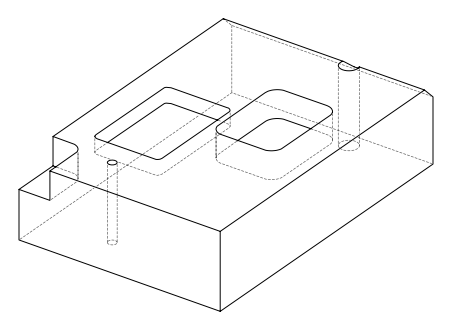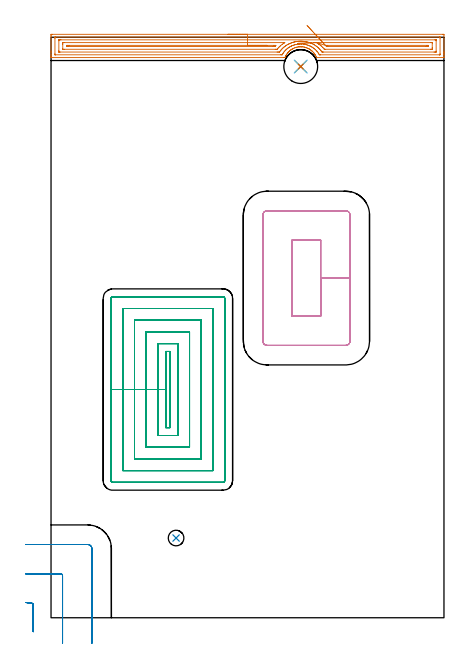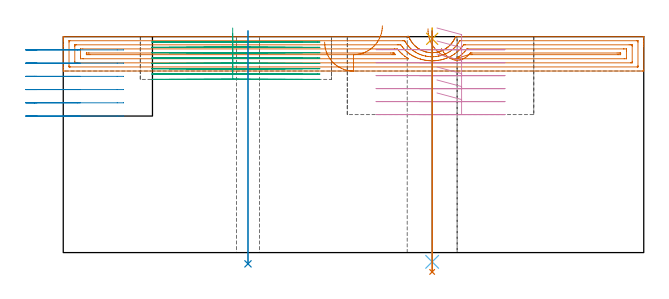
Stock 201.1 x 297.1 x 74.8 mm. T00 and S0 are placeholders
(PLAN: 8 operations, 7 tool changes, 35.5 min)
(1 AREA_MILL | FG_CHAMFER_SURFACE | UGT0205_001 | 8.16 min | 14240 mm3)
(2 MILL_CORNER_NOTCH_RECTANGULAR | CORNER_NOTCH_RECTANGULAR | UGT0201_136 | Follow Part, ap 5, ae 75% | 2.24 min | 39494 mm3)
(3 MILL_RECTANGULAR_POCKET | POCKET_RECTANGULAR_STRAIGHT | UGT0201_126 | Follow Part, ap 2, ae 75% | 19.22 min | 100629 mm3)
(4 MILL_RECTANGULAR_POCKET_1 | POCKET_RECTANGULAR_STRAIGHT_1 | UGT0201_136 | Follow Part, ap 5, ae 75% | 4.87 min | 151635 mm3)
(5 SPOT_DRILL | STEP1HOLE | NXT0321_9005460120000 | 0.03 min | 16 mm3)
(6 DRILL_THROUGH_HOLE_INTO_CENTER | STEP1HOLE | NXT0301_065 | 0.32 min | 5168 mm3)
(7 DRILL_TO_ENLARGE_THROUGH_HOLE | STEP1HOLE | UGT0301_244 | 0.34 min | 12239 mm3)
(8 DRILL_THROUGH_HOLE_FROM_SOLID_MATERIAL | STEP1HOLE_1 | UGT0301_475 | 0.32 min | 3730 mm3)
(TOOL UGT0205_001 | Chamfer Mill 20 x 3 x 45 deg. | D20 FL50 Z2)
(TOOL UGT0201_136 | Carbide End Mill 20.0 | D20 FL30 Z4)
(TOOL UGT0201_126 | Carbide End Mill 8.0 | D8 FL15 Z4)
(TOOL NXT0321_9005460120000 | NC Spot Drill, 142deg, 12mm, Carbide, Uncoated | D12 PA142 FL30 Z2)
(TOOL NXT0301_065 | Carbide Drill 9.4mm [860.1-0940-075A1-MM 2214] | D9.4 PA140 FL98 Z2)
(TOOL UGT0301_244 | Twist Drill 17.3 mm | D17.3 PA118 FL130 Z2)
(TOOL UGT0301_475 | Carbide Drill 8.0 mm | D8 PA118 FL75 Z2)
(OP 1 AREA_MILL)
G17 G21 G94 G90
T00 M6
G54
G17 G0 G90 X90.55 Y298.6 S1061 M3
G43 Z84.8 H0
Z72.9
G94 G1 X90.588 Z72.028 F250.
X90.702 Z71.164
X90.891 Z70.312
X91.153 Z69.48
X91.487 Z68.674
X91.89 Z67.9
X92.359 Z67.164
X92.89 Z66.472
X93.479 Z65.829
X94.122 Z65.24
X94.814 Z64.708
X95.55 Z64.24
X96.324 Z63.837
X97.13 Z63.503
X97.962 Z63.241
X98.814 Z63.052
X99.678 Z62.938
X100.55 Z62.9
X200.496
X200.793 Y298.597 Z62.902
X201.09 Y298.592 Z62.906
X201.1 Y298.29 Z63.208
Y289.974 Z71.52
Y289.398 Z72.099
Y289.082 Z72.414
Y288.506 Z72.99
Y288.19 Z73.305
Y287.124 Z74.376
X201.092 Y286.751 Z74.74
X201.09 Y286.702 Z74.788
X200.942 Y286.7 Z74.8
X135.892
X135.883 Y286.706 Z74.793
X135.869 Y286.718 Z74.781
X135.675 Y287.162 Z74.338
X135.463 Y287.602 Z73.897
X135.322 Y287.868 Z73.631
X135.131 Y288.181 Z73.318
X134.983 Y288.406 Z73.093
X134.929 Y288.489 Z73.01
X134.686 Y288.824 Z72.675
X134.57 Y288.973 Z72.527
X134.43 Y289.152 Z72.348
X134.334 Y289.265 Z72.234
X134.235 Y289.376 Z72.123
X133.892 Y289.728 Z71.771
X133.538 Y290.069 Z71.43
X133.426 Y290.167 Z71.332
X133.31 Y290.263 Z71.237
X132.896 Y290.569 Z70.927
X132.746 Y290.682 Z70.818
X132.647 Y290.756 Z70.744
X132.406 Y290.913 Z70.587
X132.334 Y290.959 Z70.54
X132.229 Y291.022 Z70.477
X132.015 Y291.15 Z70.35
X131.755 Y291.287 Z70.21
X131.312 Y291.496 Z70.003
X130.864 Y291.679 Z69.816
X130.697 Y291.739 Z69.76
X130.64 Y291.758 Z69.74
X130.444 Y291.824 Z69.671
X130.42 Y291.833 Z69.662
X129.972 Y291.967 Z69.527
X129.835 Y292.004 Z69.493
X129.697 Y292.036 Z69.462
X129.081 Y292.145 Z69.352
X128.635 Y292.203 Z69.296
X128.355 Y292.223 Z69.276
X128.214 Y292.232 Z69.263
X128.189 Y292.234 Z69.261
X128.106 Y292.235 Z69.257
X128.008 Y292.236 Z69.251
X127.772 Y292.245 Z69.248
X127.743 Y292.246 Z69.247
X127.717 Y292.244 Z69.246
X127.428 Y292.231 Z69.259
X127.297 Y292.227 Z69.268
X127.052 Y292.208 Z69.292
X126.851 Y292.19 Z69.309
X126.406 Y292.128 Z69.371
X125.904 Y292.037 Z69.463
X125.536 Y291.939 Z69.557
X125.514 Y291.933 Z69.562
X125.067 Y291.797 Z69.699
X124.623 Y291.638 Z69.86
X124.174 Y291.445 Z70.055
X123.731 Y291.228 Z70.269
X123.584 Y291.148 Z70.348
X123.306 Y290.979 Z70.516
X123.208 Y290.921 Z70.576
X122.839 Y290.678 Z70.82
X122.698 Y290.569 Z70.927
X122.562 Y290.466 Z71.032
X122.386 Y290.332 Z71.167
X122.295 Y290.263 Z71.236
X121.948 Y289.964 Z71.536
X121.654 Y289.677 Z71.823
X121.369 Y289.376 Z72.124
X121.075 Y289.032 Z72.467
X121.056 Y289.01 Z72.488
X120.676 Y288.489 Z73.011
X120.41 Y288.079 Z73.421
X120.239 Y287.787 Z73.712
X120.214 Y287.744 Z73.753
X120.182 Y287.69 Z73.809
X120.165 Y287.661 Z73.839
X120.134 Y287.602 Z73.897
X119.925 Y287.161 Z74.338
X119.807 Y286.89 Z74.61
X119.736 Y286.728 Z74.772
X119.724 Y286.707 Z74.793
X119.29 Y286.7 Z74.8
X0.158
X0.009 Y286.703 Z74.788
X0.007 Y286.71 Z74.781
X0.004 Y286.753 Z74.739
X0. Y287.124 Z74.375
Y287.558 Z73.941
Y288.19 Z73.305
Y289.398 Z72.099
Y289.974 Z71.52
Y297.398 Z64.099
X0.003 Y298.002 Z63.496
X0.007 Y298.592 Z62.906
X0.011 Y298.594 Z62.903
X0.604 Y298.6 Z62.9
X100.55
Y297.186 Z64.314
X198.787 Y297.185 Z64.315
X198.939 Y297.183 Z64.317
X199.04 Y297.179 Z64.321
X199.091 Y297.175 Z64.325
X199.093 Y297.164 Z64.336
X199.096 Y297.11 Z64.39
X199.1 Y296.721 Z64.779
Y288.579 Z72.921
X199.096 Y288.19 Z73.31
X199.093 Y288.142 Z73.358
X199.091 Y288.124 Z73.376
X199.015 Y288.121 Z73.379
X198.863 Y288.116 Z73.384
X198.787 Y288.115 Z73.385
X198.711 Y288.114 Z73.386
X137.954
X137.801 Y288.116 Z73.384
X137.497 Y288.121 Z73.379
X137.332 Y288.124 Z73.376
X137.318 Y288.145 Z73.355
X137.29 Y288.19 Z73.31
X137.137 Y288.453 Z73.047
X136.734 Y289.082 Z72.418
X136.245 Y289.742 Z71.758
X136.054 Y289.974 Z71.526
X135.713 Y290.339 Z71.161
X135.353 Y290.704 Z70.796
X135.18 Y290.866 Z70.634
X134.793 Y291.201 Z70.299
X134.46 Y291.453 Z70.047
X134.045 Y291.758 Z69.742
X133.568 Y292.065 Z69.435
X133.336 Y292.203 Z69.297
X132.861 Y292.465 Z69.035
X132.675 Y292.552 Z68.948
X132.459 Y292.65 Z68.85
X131.783 Y292.93 Z68.57
X131.352 Y293.08 Z68.42
X130.891 Y293.223 Z68.277
X130.549 Y293.319 Z68.181
X130.123 Y293.417 Z68.083
X130.054 Y293.431 Z68.069
X129.998 Y293.441 Z68.059
X129.4 Y293.542 Z67.958
X129.106 Y293.579 Z67.921
X129.064 Y293.584 Z67.916
X128.214 Y293.645 Z67.855
X128.105 Y293.65 Z67.85
X127.707 Y293.656 Z67.844
X127.321 Y293.643 Z67.857
X127.225 Y293.638 Z67.862
X126.429 Y293.571 Z67.929
X126.402 Y293.568 Z67.932
X126.208 Y293.542 Z67.958
X125.632 Y293.447 Z68.053
X125.588 Y293.439 Z68.061
X125.536 Y293.429 Z68.071
X125.473 Y293.415 Z68.085
X124.792 Y293.247 Z68.253
X124.644 Y293.203 Z68.297
X124.221 Y293.073 Z68.427
X123.752 Y292.904 Z68.596
X123.569 Y292.833 Z68.667
X123.136 Y292.65 Z68.85
X122.946 Y292.563 Z68.937
X122.911 Y292.546 Z68.954
X122.859 Y292.52 Z68.98
X122.359 Y292.259 Z69.241
X121.967 Y292.026 Z69.474
X121.803 Y291.922 Z69.578
X121.556 Y291.758 Z69.742
X121.276 Y291.557 Z69.943
X121.075 Y291.408 Z70.092
X120.772 Y291.169 Z70.331
X120.42 Y290.866 Z70.634
X120.182 Y290.641 Z70.859
X119.852 Y290.304 Z71.196
X119.551 Y289.974 Z71.526
X119.429 Y289.835 Z71.665
X119.29 Y289.666 Z71.834
X119.044 Y289.328 Z72.172
X118.871 Y289.082 Z72.418
X118.685 Y288.795 Z72.705
X118.397 Y288.338 Z73.162
X118.342 Y288.245 Z73.255
X118.309 Y288.19 Z73.31
X118.279 Y288.144 Z73.356
X118.265 Y288.125 Z73.375
X118.114 Y288.121 Z73.379
X117.81 Y288.116 Z73.384
X117.657 Y288.115 Z73.385
X2.313
X2.161 Y288.117 Z73.383
X2.06 Y288.121 Z73.379
X2.009 Y288.125 Z73.375
X2.007 Y288.136 Z73.364
X2.004 Y288.19 Z73.31
X2.001 Y288.579 Z72.921
X2. Y296.606 Z64.894
X2.004 Y297.11 Z64.39
X2.007 Y297.158 Z64.342
X2.009 Y297.176 Z64.324
X2.085 Y297.179 Z64.321
X2.237 Y297.184 Z64.316
X2.313 Y297.185 Z64.315
X2.389 Y297.186 Z64.314
X100.55
Y295.772 Z65.728
X196.481 Y295.771 Z65.729
X196.926 Y295.768 Z65.732
X197.073 Y295.765 Z65.735
X197.09 Y295.764 Z65.736
X197.094 Y295.708 Z65.792
X197.098 Y295.615 Z65.885
X197.099 Y295.5 Z66.
X197.1 Y295.326 Z66.174
X197.099 Y289.974 Z71.526
X197.098 Y289.802 Z71.698
X197.09 Y289.627 Z71.873
X197.084 Y289.535 Z71.965
X197.037 Y289.533 Z71.967
X196.926 Y289.531 Z71.969
X196.479 Y289.529 Z71.971
X196.034 Y289.528 Z71.972
X139.368 Y289.529 Z71.971
X138.922 Y289.531 Z71.969
X138.774 Y289.533 Z71.967
X138.661 Y289.535 Z71.965
X138.206 Y290.151 Z71.349
X138.03 Y290.381 Z71.119
X137.618 Y290.866 Z70.634
X137.137 Y291.365 Z70.135
X136.732 Y291.758 Z69.742
X136.245 Y292.174 Z69.326
X135.605 Y292.65 Z68.85
X135.353 Y292.828 Z68.672
X134.839 Y293.163 Z68.337
X134.46 Y293.376 Z68.124
X134.15 Y293.542 Z67.958
X133.568 Y293.824 Z67.676
X133.071 Y294.039 Z67.461
X132.675 Y294.195 Z67.305
X131.983 Y294.434 Z67.066
X131.783 Y294.497 Z67.003
X131.693 Y294.524 Z66.976
X131.222 Y294.651 Z66.849
X130.891 Y294.725 Z66.775
X130.525 Y294.799 Z66.701
X129.998 Y294.889 Z66.611
X129.467 Y294.965 Z66.535
X129.106 Y294.998 Z66.502
X128.494 Y295.045 Z66.455
X128.214 Y295.06 Z66.44
X127.579 Y295.068 Z66.432
X127.321 Y295.057 Z66.443
X126.736 Y295.018 Z66.482
X126.429 Y294.991 Z66.509
X125.925 Y294.937 Z66.563
X125.536 Y294.877 Z66.623
X125.156 Y294.814 Z66.686
X124.644 Y294.706 Z66.794
X124.424 Y294.654 Z66.846
X124.125 Y294.58 Z66.92
X123.752 Y294.477 Z67.023
X123.718 Y294.467 Z67.033
X123.612 Y294.434 Z67.066
X123.053 Y294.24 Z67.26
X122.859 Y294.17 Z67.33
X122.411 Y293.99 Z67.51
X121.967 Y293.794 Z67.706
X121.795 Y293.714 Z67.786
X121.444 Y293.542 Z67.958
X121.202 Y293.415 Z68.085
X121.075 Y293.344 Z68.156
X120.642 Y293.083 Z68.417
X120.182 Y292.79 Z68.71
X120.099 Y292.733 Z68.767
X119.983 Y292.65 Z68.85
X119.589 Y292.351 Z69.149
X119.29 Y292.12 Z69.38
X119.093 Y291.955 Z69.545
X118.868 Y291.758 Z69.742
X118.625 Y291.53 Z69.97
X118.397 Y291.309 Z70.191
X118.182 Y291.082 Z70.418
X117.984 Y290.866 Z70.634
X117.761 Y290.61 Z70.89
X117.505 Y290.305 Z71.195
X117.364 Y290.116 Z71.384
X116.941 Y289.535 Z71.965
X116.835 Y289.533 Z71.967
X116.613 Y289.531 Z71.969
X116.166 Y289.529 Z71.971
X115.72 Y289.528 Z71.972
X4.619 Y289.529 Z71.971
X4.174 Y289.532 Z71.968
X4.027 Y289.535 Z71.965
X4.01 Y289.536 Z71.964
X4.006 Y289.592 Z71.908
X4.002 Y289.685 Z71.815
X4. Y290.148 Z71.352
X4.001 Y295.326 Z66.174
X4.002 Y295.498 Z66.002
X4.01 Y295.673 Z65.827
X4.016 Y295.765 Z65.735
X4.063 Y295.767 Z65.733
X4.174 Y295.769 Z65.731
X4.621 Y295.771 Z65.729
X5.066 Y295.772 Z65.728
X100.55
Y294.357 Z67.143
X119.367
X119.553 Y294.353 Z67.147
X119.627 Y294.351 Z67.149
X119.619 Y294.342 Z67.158
X119.29 Y294.131 Z67.369
X118.936 Y293.896 Z67.604
X118.397 Y293.526 Z67.974
X118.336 Y293.481 Z68.019
X117.505 Y292.819 Z68.681
X117.414 Y292.741 Z68.759
X117.313 Y292.65 Z68.85
X116.955 Y292.308 Z69.192
X116.613 Y291.972 Z69.528
X116.508 Y291.862 Z69.638
X116.413 Y291.758 Z69.742
X116.09 Y291.388 Z70.112
X115.72 Y290.958 Z70.542
X115.637 Y290.949 Z70.551
X114.828 Y290.943 Z70.557
X114.751
X6.774
X6.031 Y290.948 Z70.552
X6.015 Y290.949 Z70.551
X6.01 Y290.963 Z70.537
X6.005 Y291.012 Z70.488
X6.002 Y291.112 Z70.388
X6. Y293.501 Z67.999
X6.001 Y293.967 Z67.533
X6.002 Y294.18 Z67.32
X6.006 Y294.286 Z67.214
X6.01 Y294.338 Z67.162
X6.016 Y294.351 Z67.149
X6.04 Y294.352 Z67.148
X6.851 Y294.357 Z67.143
X6.928
X100.55
Y292.943 Z68.557
X113.936
X114.536 Y292.942 Z68.558
X114.828 Y292.94 Z68.56
X115.102 Y292.936 Z68.564
X114.835 Y292.643 Z68.857
X114.651 Y292.447 Z69.053
X114.588 Y292.382 Z69.118
X114.562 Y292.364 Z69.136
X114.528 Y292.362 Z69.138
X114.227 Y292.358 Z69.142
X113.936 Y292.357 Z69.143
X113.337
X8.929
X8.636 Y292.358 Z69.142
X8.032 Y292.361 Z69.139
X8.019 Y292.363 Z69.137
X8.007 Y292.386 Z69.114
X8.002 Y292.65 Z68.85
Y292.809 Z68.691
X8.006 Y292.888 Z68.612
X8.01 Y292.926 Z68.574
X8.017 Y292.936 Z68.564
X8.05 Y292.938 Z68.562
X8.344 Y292.942 Z68.558
X8.636 Y292.943 Z68.557
X9.235
X100.55
X101.422 Z68.595
X102.287 Z68.709
X103.138 Z68.898
X103.97 Z69.16
X104.776 Z69.494
X105.55 Z69.897
X106.286 Z70.365
X106.978 Z70.896
X107.621 Z71.486
X108.21 Z72.129
X108.742 Z72.821
X109.21 Z73.557
X109.613 Z74.331
X109.947 Z75.137
X110.209 Z75.969
X110.398 Z76.82
X110.512 Z77.685
X110.55 Z78.557
G0 X126.37 Y293.976 Z77.532
G1 X126.374 Z76.659
X126.454 Y293.979 Z75.791
X126.61 Y293.985 Z74.932
X126.839 Y293.994 Z74.091
X127.141 Y294.006 Z73.272
X127.513 Y294.02 Z72.483
X127.953 Y294.038 Z71.73
X128.456 Y294.057 Z71.018
X129.019 Y294.079 Z70.352
X129.639 Y294.103 Z69.738
X130.309 Y294.13 Z69.18
X131.025 Y294.158 Z68.683
X131.782 Y294.187 Z68.251
X132.574 Y294.218 Z67.886
X133.395 Y294.25 Z67.591
X134.238 Y294.283 Z67.369
X135.097 Y294.316 Z67.222
X135.966 Y294.35 Z67.15
X136.322 Y294.357 Z67.143
X194.326
X195.07 Y294.352 Z67.148
X195.086 Y294.351 Z67.149
X195.09 Y294.337 Z67.163
X195.095 Y294.288 Z67.212
X195.098 Y294.188 Z67.312
X195.1 Y291.8 Z69.7
Y291.333 Z70.167
X195.098 Y291.12 Z70.38
X195.094 Y291.014 Z70.486
X195.09 Y290.962 Z70.538
X195.084 Y290.949 Z70.551
X195.06 Y290.948 Z70.552
X194.249 Y290.943 Z70.557
X194.172
X140.222
X140.018 Y290.945 Z70.555
X139.917 Y290.948 Z70.552
X139.896 Y290.949 Z70.551
X139.872 Y290.968 Z70.532
X139.814 Y291.03 Z70.47
X139.178 Y291.758 Z69.742
X138.922 Y292.024 Z69.476
X138.284 Y292.65 Z68.85
X138.03 Y292.869 Z68.631
X137.659 Y293.174 Z68.326
X137.178 Y293.542 Z67.958
X137.137 Y293.573 Z67.927
X137.02 Y293.659 Z67.841
X136.805 Y293.801 Z67.699
X136.245 Y294.167 Z67.333
X136.026 Y294.308 Z67.192
X135.966 Y294.35 Z67.15
X140.486 Y292.932 Z68.568
X140.509 Y292.936 Z68.564
X140.554 Y292.939 Z68.561
X140.707 Y292.941 Z68.559
X141.306 Y292.943 Z68.557
X141.599
X192.171
X192.464 Y292.942 Z68.558
X193.068 Y292.939 Z68.561
X193.081 Y292.937 Z68.563
X193.093 Y292.914 Z68.586
X193.098 Y292.65 Z68.85
Y292.491 Z69.009
X193.094 Y292.412 Z69.088
X193.09 Y292.374 Z69.126
X193.083 Y292.364 Z69.136
X193.05 Y292.362 Z69.138
X192.756 Y292.358 Z69.142
X192.464 Y292.357 Z69.143
X191.865
X141.599
X141.306 Y292.359 Z69.141
X141.111 Y292.362 Z69.138
X141.043 Y292.364 Z69.136
X141.005 Y292.382 Z69.118
X140.707 Y292.695 Z68.805
X140.554 Y292.859 Z68.641
X140.486 Y292.932 Z68.568
X139.994 Y293.464 Z68.083
X139.474 Y294.025 Z67.663
X138.932 Y294.611 Z67.312
X138.37 Y295.217 Z67.031
X137.795 Y295.839 Z66.823
X137.209 Y296.472 Z66.69
X136.618 Y297.11 Z66.633
X136.025 Y297.75 Z66.652
X135.436 Y298.387 Z66.746
X134.855 Y299.015 Z66.916
X134.285 Y299.629 Z67.16
X133.733 Y300.226 Z67.476
X133.201 Y300.8 Z67.861
X132.694 Y301.347 Z68.314
X132.216 Y301.864 Z68.829
X131.771 Y302.345 Z69.404
X131.361 Y302.788 Z70.034
X130.989 Y303.189 Z70.714
G0 Z84.8
M5
M2
(OP 2 MILL_CORNER_NOTCH_RECTANGULAR)
G17 G21 G94 G90
T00 M6
G54
G17 G0 G90 X-9.1 Y-7.146 S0 M3
G43 Z84.8 H0
Z70.217
G94 G1 Y-4.146 F250.
Y6.504 F500.
G3 X-10. Y7.495 R1.
G1 X-12.985 Y7.795 F250.
G0 Z84.8
X5.9 Y-13.
Z70.217
G1 Y-10.
Y21.504 F500.
G3 X4.904 Y22.5 R1.
G1 X-10.
X-13. F250.
G0 Z84.8
X20.9 Y-13.
Z70.217
G1 Y-10.
Y35.3 F500.
G3 X18.7 Y37.5 R2.2
G1 X-10.
X-13. F250.
G0 Z84.8
X-9.1 Y-7.146
Z65.633
G1 Y-4.146
Y6.504 F500.
G3 X-10. Y7.495 R1.
G1 X-12.985 Y7.795 F250.
G0 Z84.8
X5.9 Y-13.
Z65.633
G1 Y-10.
Y21.504 F500.
G3 X4.904 Y22.5 R1.
G1 X-10.
X-13. F250.
G0 Z84.8
X20.9 Y-13.
Z65.633
G1 Y-10.
Y35.3 F500.
G3 X18.7 Y37.5 R2.2
G1 X-10.
X-13. F250.
G0 Z84.8
X-9.1 Y-7.146
Z61.05
G1 Y-4.146
Y6.504 F500.
G3 X-10. Y7.495 R1.
G1 X-12.985 Y7.795 F250.
G0 Z84.8
X5.9 Y-13.
Z61.05
G1 Y-10.
Y21.504 F500.
G3 X4.904 Y22.5 R1.
G1 X-10.
X-13. F250.
G0 Z84.8
X20.9 Y-13.
Z61.05
G1 Y-10.
Y35.3 F500.
G3 X18.7 Y37.5 R2.2
G1 X-10.
X-13. F250.
G0 Z84.8
X-9.1 Y-7.146
Z56.467
G1 Y-4.146
Y6.504 F500.
G3 X-10. Y7.495 R1.
G1 X-12.985 Y7.795 F250.
G0 Z84.8
X5.9 Y-13.
Z56.467
G1 Y-10.
Y21.504 F500.
G3 X4.904 Y22.5 R1.
G1 X-10.
X-13. F250.
G0 Z84.8
X20.9 Y-13.
Z56.467
G1 Y-10.
Y35.3 F500.
G3 X18.7 Y37.5 R2.2
G1 X-10.
X-13. F250.
G0 Z84.8
X-9.1 Y-7.146
Z51.883
G1 Y-4.146
Y6.504 F500.
G3 X-10. Y7.495 R1.
G1 X-12.985 Y7.795 F250.
G0 Z84.8
X5.9 Y-13.
Z51.883
G1 Y-10.
Y21.504 F500.
G3 X4.904 Y22.5 R1.
G1 X-10.
X-13. F250.
G0 Z84.8
X20.9 Y-13.
Z51.883
G1 Y-10.
Y35.3 F500.
G3 X18.7 Y37.5 R2.2
G1 X-10.
X-13. F250.
G0 Z84.8
X-9.1 Y-7.146
Z47.3
G1 Y-4.146
Y6.504 F500.
G3 X-10. Y7.495 R1.
G1 X-12.985 Y7.795 F250.
G0 Z84.8
X5.9 Y-13.
Z47.3
G1 Y-10.
Y21.504 F500.
G3 X4.904 Y22.5 R1.
G1 X-10.
X-13. F250.
G0 Z84.8
X20.9 Y-13.
Z47.3
G1 Y-10.
Y35.3 F500.
G3 X18.7 Y37.5 R2.2
G1 X-10.
X-13. F250.
G0 Z84.8
M5
M2
(OP 3 MILL_RECTANGULAR_POCKET)
G17 G21 G94 G90
T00 M6
G54
G17 G0 G90 X58.7 Y134.9 S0 M3
G43 Z84.8 H0
Z77.8
G94 G1 Y116.8 Z72.95 F250.
Y97.3 F500.
X60.9
Y136.3
X58.7
Y116.8
X54.7
Y93.3
X64.9
Y140.3
X54.7
Y116.8
X48.7
Y87.3
X70.9
Y146.3
X48.7
Y116.8
X42.7
Y81.3
X76.9
Y152.3
X42.7
Y116.8
X36.7
Y75.3
X82.9
Y158.3
X36.7
Y116.8
X30.7
Y70.1
G3 X31.5 Y69.3 R0.8
G1 X88.1
G3 X88.9 Y70.1 R0.8
G1 Y163.5
G3 X88.1 Y164.3 R0.8
G1 X31.5
G3 X30.7 Y163.5 R0.8
G1 Y116.8
Y115.8
G0 X58.7 Y134.9 Z75.95
G1 Y116.8 Z71.1 F250.
Y97.3 F500.
X60.9
Y136.3
X58.7
Y116.8
X54.7
Y93.3
X64.9
Y140.3
X54.7
Y116.8
X48.7
Y87.3
X70.9
Y146.3
X48.7
Y116.8
X42.7
Y81.3
X76.9
Y152.3
X42.7
Y116.8
X36.7
Y75.3
X82.9
Y158.3
X36.7
Y116.8
X30.7
Y70.1
G3 X31.5 Y69.3 R0.8
G1 X88.1
G3 X88.9 Y70.1 R0.8
G1 Y163.5
G3 X88.1 Y164.3 R0.8
G1 X31.5
G3 X30.7 Y163.5 R0.8
G1 Y116.8
Y115.8
G0 X58.7 Y134.9 Z74.1
G1 Y116.8 Z69.25 F250.
Y97.3 F500.
X60.9
Y136.3
X58.7
Y116.8
X54.7
Y93.3
X64.9
Y140.3
X54.7
Y116.8
X48.7
Y87.3
X70.9
Y146.3
X48.7
Y116.8
X42.7
Y81.3
X76.9
Y152.3
X42.7
Y116.8
X36.7
Y75.3
X82.9
Y158.3
X36.7
Y116.8
X30.7
Y70.1
G3 X31.5 Y69.3 R0.8
G1 X88.1
G3 X88.9 Y70.1 R0.8
G1 Y163.5
G3 X88.1 Y164.3 R0.8
G1 X31.5
G3 X30.7 Y163.5 R0.8
G1 Y116.8
Y115.8
G0 X58.7 Y134.9 Z72.25
G1 Y116.8 Z67.4 F250.
Y97.3 F500.
X60.9
Y136.3
X58.7
Y116.8
X54.7
Y93.3
X64.9
Y140.3
X54.7
Y116.8
X48.7
Y87.3
X70.9
Y146.3
X48.7
Y116.8
X42.7
Y81.3
X76.9
Y152.3
X42.7
Y116.8
X36.7
Y75.3
X82.9
Y158.3
X36.7
Y116.8
X30.7
Y70.1
G3 X31.5 Y69.3 R0.8
G1 X88.1
G3 X88.9 Y70.1 R0.8
G1 Y163.5
G3 X88.1 Y164.3 R0.8
G1 X31.5
G3 X30.7 Y163.5 R0.8
G1 Y116.8
Y115.8
G0 X58.7 Y134.9 Z70.4
G1 Y116.8 Z65.55 F250.
Y97.3 F500.
X60.9
Y136.3
X58.7
Y116.8
X54.7
Y93.3
X64.9
Y140.3
X54.7
Y116.8
X48.7
Y87.3
X70.9
Y146.3
X48.7
Y116.8
X42.7
Y81.3
X76.9
Y152.3
X42.7
Y116.8
X36.7
Y75.3
X82.9
Y158.3
X36.7
Y116.8
X30.7
Y70.1
G3 X31.5 Y69.3 R0.8
G1 X88.1
G3 X88.9 Y70.1 R0.8
G1 Y163.5
G3 X88.1 Y164.3 R0.8
G1 X31.5
G3 X30.7 Y163.5 R0.8
G1 Y116.8
Y115.8
G0 X58.7 Y134.9 Z68.55
G1 Y116.8 Z63.7 F250.
Y97.3 F500.
X60.9
Y136.3
X58.7
Y116.8
X54.7
Y93.3
X64.9
Y140.3
X54.7
Y116.8
X48.7
Y87.3
X70.9
Y146.3
X48.7
Y116.8
X42.7
Y81.3
X76.9
Y152.3
X42.7
Y116.8
X36.7
Y75.3
X82.9
Y158.3
X36.7
Y116.8
X30.7
Y70.1
G3 X31.5 Y69.3 R0.8
G1 X88.1
G3 X88.9 Y70.1 R0.8
G1 Y163.5
G3 X88.1 Y164.3 R0.8
G1 X31.5
G3 X30.7 Y163.5 R0.8
G1 Y116.8
Y115.8
G0 X58.7 Y134.9 Z66.7
G1 Y116.8 Z61.85 F250.
Y97.3 F500.
X60.9
Y136.3
X58.7
Y116.8
X54.7
Y93.3
X64.9
Y140.3
X54.7
Y116.8
X48.7
Y87.3
X70.9
Y146.3
X48.7
Y116.8
X42.7
Y81.3
X76.9
Y152.3
X42.7
Y116.8
X36.7
Y75.3
X82.9
Y158.3
X36.7
Y116.8
X30.7
Y70.1
G3 X31.5 Y69.3 R0.8
G1 X88.1
G3 X88.9 Y70.1 R0.8
G1 Y163.5
G3 X88.1 Y164.3 R0.8
G1 X31.5
G3 X30.7 Y163.5 R0.8
G1 Y116.8
Y115.8
G0 X58.7 Y134.9 Z64.85
G1 Y116.8 Z60. F250.
Y97.3 F500.
X60.9
Y136.3
X58.7
Y116.8
X54.7
Y93.3
X64.9
Y140.3
X54.7
Y116.8
X48.7
Y87.3
X70.9
Y146.3
X48.7
Y116.8
X42.7
Y81.3
X76.9
Y152.3
X42.7
Y116.8
X36.7
Y75.3
X82.9
Y158.3
X36.7
Y116.8
X30.7
Y70.1
G3 X31.5 Y69.3 R0.8
G1 X88.1
G3 X88.9 Y70.1 R0.8
G1 Y163.5
G3 X88.1 Y164.3 R0.8
G1 X31.5
G3 X30.7 Y163.5 R0.8
G1 Y116.8
Y115.8
G0 Z84.8
M5
M2
(OP 4 MILL_RECTANGULAR_POCKET_1)
G17 G21 G94 G90
T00 M6
G54
G17 G0 G90 X129.46 Y154.4 S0 M3
G43 Z84.8 H0
Z77.8
G94 G1 X138. Z75.512 F250.
Y173.85 Z70.3
Y193.3 F500.
X123.4
Y154.4
X138.
Y173.85
X153.
Y206.1
G3 X150.8 Y208.3 R2.2
G1 X110.6
G3 X108.4 Y206.1 R2.2
G1 Y141.6
G3 X110.6 Y139.4 R2.2
G1 X150.8
G3 X153. Y141.6 R2.2
G1 Y173.85
Y174.85
G0 X129.46 Y154.4 Z73.3
G1 X138. Z71.012 F250.
Y173.85 Z65.8
Y193.3 F500.
X123.4
Y154.4
X138.
Y173.85
X153.
Y206.1
G3 X150.8 Y208.3 R2.2
G1 X110.6
G3 X108.4 Y206.1 R2.2
G1 Y141.6
G3 X110.6 Y139.4 R2.2
G1 X150.8
G3 X153. Y141.6 R2.2
G1 Y173.85
Y174.85
G0 X129.46 Y154.4 Z68.8
G1 X138. Z66.512 F250.
Y173.85 Z61.3
Y193.3 F500.
X123.4
Y154.4
X138.
Y173.85
X153.
Y206.1
G3 X150.8 Y208.3 R2.2
G1 X110.6
G3 X108.4 Y206.1 R2.2
G1 Y141.6
G3 X110.6 Y139.4 R2.2
G1 X150.8
G3 X153. Y141.6 R2.2
G1 Y173.85
Y174.85
G0 X129.46 Y154.4 Z64.3
G1 X138. Z62.012 F250.
Y173.85 Z56.8
Y193.3 F500.
X123.4
Y154.4
X138.
Y173.85
X153.
Y206.1
G3 X150.8 Y208.3 R2.2
G1 X110.6
G3 X108.4 Y206.1 R2.2
G1 Y141.6
G3 X110.6 Y139.4 R2.2
G1 X150.8
G3 X153. Y141.6 R2.2
G1 Y173.85
Y174.85
G0 X129.46 Y154.4 Z59.8
G1 X138. Z57.512 F250.
Y173.85 Z52.3
Y193.3 F500.
X123.4
Y154.4
X138.
Y173.85
X153.
Y206.1
G3 X150.8 Y208.3 R2.2
G1 X110.6
G3 X108.4 Y206.1 R2.2
G1 Y141.6
G3 X110.6 Y139.4 R2.2
G1 X150.8
G3 X153. Y141.6 R2.2
G1 Y173.85
Y174.85
G0 X129.46 Y154.4 Z55.3
G1 X138. Z53.012 F250.
Y173.85 Z47.8
Y193.3 F500.
X123.4
Y154.4
X138.
Y173.85
X153.
Y206.1
G3 X150.8 Y208.3 R2.2
G1 X110.6
G3 X108.4 Y206.1 R2.2
G1 Y141.6
G3 X110.6 Y139.4 R2.2
G1 X150.8
G3 X153. Y141.6 R2.2
G1 Y173.85
Y174.85
G0 Z84.8
M5
M2
(OP 5 SPOT_DRILL)
G17 G21 G94 G90
T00 M6
G54
G17 G0 G90 X127.8 Y282.1 S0 M3
G43 Z84.8 H0
G94 G81 G98 Z74.055 F250. R77.8
G80
M5
M2
(OP 6 DRILL_THROUGH_HOLE_INTO_CENTER)
G17 G21 G94 G90
T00 M6
G54
G17 G0 G90 X127.8 Y282.1 S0 M3
G43 Z84.8 H1
G94 G73 G98 Z-3.211 F250. Q8.668 R76.8
G80
M5
M2
(OP 7 DRILL_TO_ENLARGE_THROUGH_HOLE)
G17 G21 G94 G90
T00 M6
G54
G17 G0 G90 X127.8 Y282.1 S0 M3
G43 Z84.8 H0
G94 G73 G98 Z-6.697 F250. Q16.299 R76.8
G80
M5
M2
(OP 8 DRILL_THROUGH_HOLE_FROM_SOLID_MATERIAL)
G17 G21 G94 G90
T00 M6
G54
G17 G0 G90 X64. Y40.8 S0 M3
G43 Z84.8 H0
G94 G81 G98 Z-3.903 F250. R76.8
G80
M5
M2
